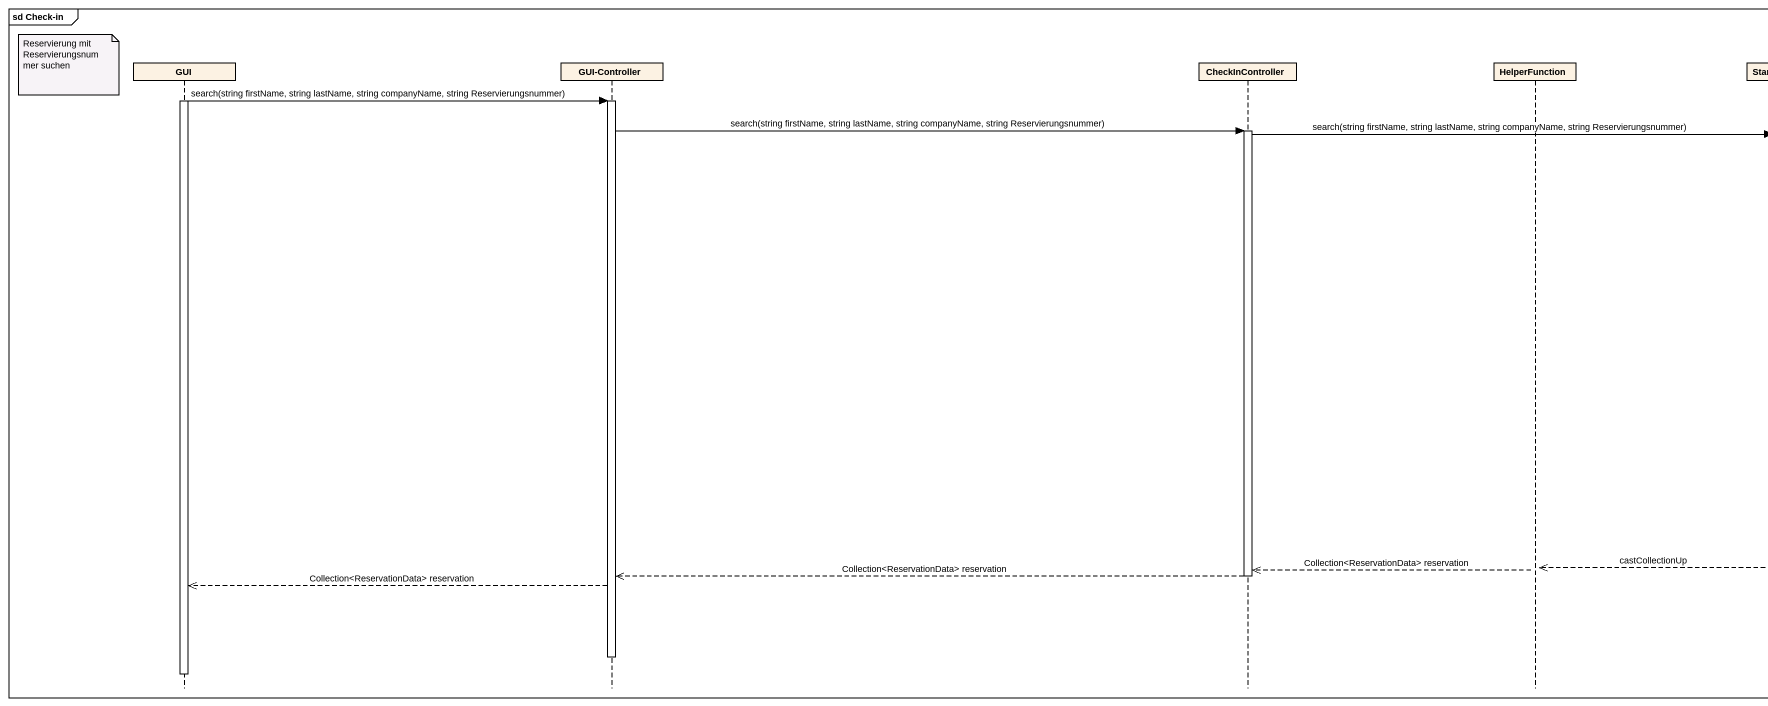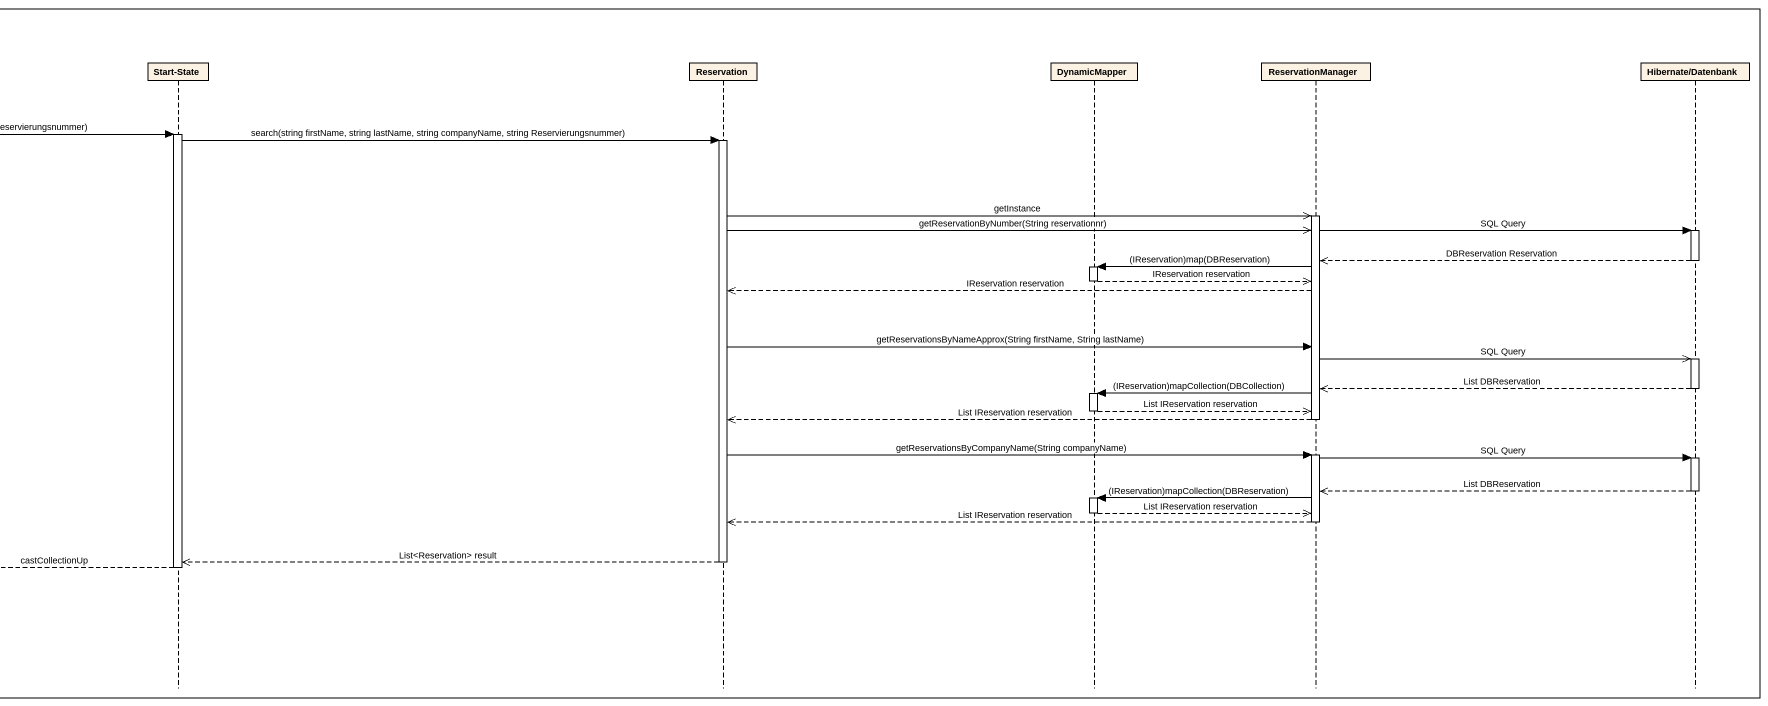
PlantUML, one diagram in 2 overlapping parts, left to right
@startuml
mainframe sd Check-in
hide footbox
participant GUI
participant "GUI-Controller" as GUI_Controller
participant CheckInController
participant HelperFunction
participant "Start-State" as Start_State
participant Reservation
participant DynamicMapper
participant ReservationManager
participant "Hibernate/Datenbank" as Hibernate_Datenbank

note left of GUI : Reservierung mit Reservierungsnummer suchen
activate GUI
GUI -> GUI_Controller : search(string firstName, string lastName, string companyName, string Reservierungsnummer)
activate GUI_Controller
GUI_Controller -> CheckInController : search(string firstName, string lastName, string companyName, string Reservierungsnummer)
activate CheckInController
CheckInController -> Start_State : search(string firstName, string lastName, string companyName, string Reservierungsnummer)
activate Start_State
Start_State -> Reservation : search(string firstName, string lastName, string companyName, string Reservierungsnummer)
activate Reservation
Reservation ->> ReservationManager : getInstance
activate ReservationManager
ReservationManager -> Hibernate_Datenbank : SQL Query
Reservation ->> ReservationManager : getReservationByNumber(String reservationnr)
activate Hibernate_Datenbank
Hibernate_Datenbank -->> ReservationManager : DBReservation Reservation
deactivate Hibernate_Datenbank
ReservationManager -> DynamicMapper : (IReservation)map(DBReservation)
activate DynamicMapper
DynamicMapper -->> ReservationManager : IReservation reservation
deactivate DynamicMapper
ReservationManager -->> Reservation : IReservation reservation
Reservation -> ReservationManager : getReservationsByNameApprox(String firstName, String lastName)
ReservationManager ->> Hibernate_Datenbank : SQL Query
activate Hibernate_Datenbank
Hibernate_Datenbank -->> ReservationManager : List DBReservation
deactivate Hibernate_Datenbank
ReservationManager -> DynamicMapper : (IReservation)mapCollection(DBCollection)
activate DynamicMapper
DynamicMapper -->> ReservationManager : List IReservation reservation
deactivate DynamicMapper
ReservationManager -->> Reservation : List IReservation reservation
deactivate ReservationManager
Reservation -> ReservationManager : getReservationsByCompanyName(String companyName)
activate ReservationManager
ReservationManager -> Hibernate_Datenbank : SQL Query
activate Hibernate_Datenbank
Hibernate_Datenbank -->> ReservationManager : List DBReservation
deactivate Hibernate_Datenbank
ReservationManager -> DynamicMapper : (IReservation)mapCollection(DBReservation)
activate DynamicMapper
DynamicMapper -->> ReservationManager : List IReservation reservation
deactivate DynamicMapper
ReservationManager -->> Reservation : List IReservation reservation
deactivate ReservationManager
Reservation -->> Start_State : List<Reservation> result
deactivate Reservation
Start_State -->> HelperFunction : castCollectionUp
deactivate Start_State
HelperFunction -->> CheckInController : Collection<ReservationData> reservation
CheckInController -->> GUI_Controller : Collection<ReservationData> reservation
deactivate CheckInController
GUI_Controller -->> GUI : Collection<ReservationData> reservation
deactivate GUI_Controller
deactivate GUI
@enduml
